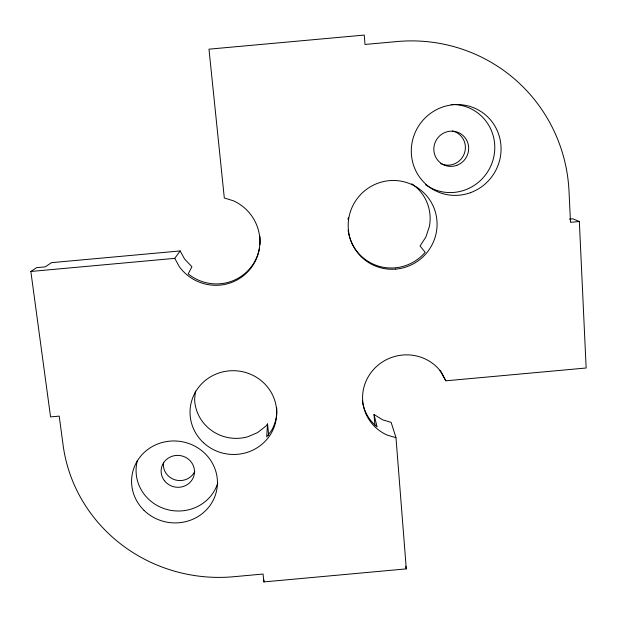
<?xml version="1.0" encoding="UTF-8"?>
<svg xmlns="http://www.w3.org/2000/svg" width="617" height="617" viewBox="0 0 617 617"><rect width="100%" height="100%" fill="white"/><g stroke="black" fill="none" stroke-linecap="round" stroke-linejoin="round"><path stroke-width="0.93" d="M374.897 425.051L374.033 414.516L382.71 419.838L391.147 422.36L395.983 437.7L406.294 568.874L263.875 581.924L263.976 580.08M195.435 391.085L194.617 399.469A41.37 40.051 6.3 0 0 247.779 436.774L257.574 432.602L265.919 426.108L267.562 423.933L266.675 436.905L271.549 430.473A43.036 41.578 6.1 0 0 276.802 410.529M263.875 581.924L263.066 574.034L233.696 576.725A155.769 149.931 7.1 0 1 63.119 445.219L59.209 416.12L50.563 416.907L30.85 271.465L174.758 258.353L180.141 250.942L184.56 258.993L191.933 266.745L188.185 273.894A44.424 43.784 31.7 0 0 259.526 247.71M30.85 271.465L36.596 267.662L45.257 266.868L51.427 262.665L180.141 250.942M439.998 370.37L445.821 380.812L586.15 368.002L579.34 221.511L572.915 218.819L569.452 219.135M579.34 221.511L570.501 222.313L569.021 191.278A162.04 159.255 -48.9 0 0 396.993 41.547L365.002 44.455L364.261 35.076L208.978 49.167L224.31 197.98L233.619 200.872A44.756 44.108 31.5 0 1 249.985 269.305A44.756 44.108 31.5 0 1 179.4 266.791L174.758 258.353M395.983 437.7L387.144 435.062A43.337 41.848 -17.3 0 1 373.092 370.015A43.337 41.848 -17.3 0 1 441.649 372.73L445.821 380.812M374.033 414.516L377.095 426.902A43.02 41.563 -17.3 0 1 362.372 400.649M405.624 566.182L406.294 568.874M267.562 423.933L268.711 435.44M194.748 471.434A16.412 15.672 9.4 0 1 175.182 479.887A16.412 15.672 9.4 0 1 163.544 462.31M452.485 131.012A17.423 16.991 -58.7 0 1 464.354 153.471A17.423 16.991 -58.7 0 1 440.777 163.598M451.174 104.458A44.378 43.244 -58.4 0 1 492.667 161.114A44.378 43.244 -58.4 0 1 425.668 184.784M217.77 483.049A41.763 39.843 9.3 0 1 166.629 509.395A41.763 39.843 9.3 0 1 137.39 460.567M348.104 230.149A44.409 43.761 -42.9 0 0 379.093 266.297A44.409 43.761 -42.9 0 0 425.198 252.299L420.038 245.967L425.892 237.013L429.378 226.508A42.65 42.056 -44.3 0 0 411.847 183.843M348.034 219.59A44.409 43.761 -42.9 0 1 348.297 217.685M276.701 407.829A43.036 41.578 6.1 0 1 276.786 409.634M259.919 236.265A44.424 43.784 31.7 0 1 259.904 244.887M164.338 480.566A16.705 15.934 9.3 0 0 193.075 478.005A16.705 15.934 9.3 0 0 176.007 455.454A16.705 15.934 9.3 0 0 164.338 480.566M456.835 165.333A17.746 17.299 -58.4 0 0 462.742 135.262A17.746 17.299 -58.4 0 0 434.16 145.72A17.746 17.299 -58.4 0 0 456.835 165.333M470.416 192.689A45.743 44.547 -57.8 0 0 485.934 115.271A45.743 44.547 -57.8 0 0 412.195 141.979A45.743 44.547 -57.8 0 0 470.416 192.689M144.062 510.382A42.989 40.93 9.1 0 0 215.95 493.268A42.989 40.93 9.1 0 0 163.52 442.165A42.989 40.93 9.1 0 0 144.062 510.382M395.744 269.105A44.748 44.085 -42.6 0 0 429.478 199.499A44.748 44.085 -42.6 0 0 352.685 206.016A44.748 44.085 -42.6 0 0 395.744 269.105M203.456 442.682A43.352 41.871 6 0 0 275.483 422.761A43.352 41.871 6 0 0 221.164 372.306A43.352 41.871 6 0 0 203.456 442.682"/></g></svg>
